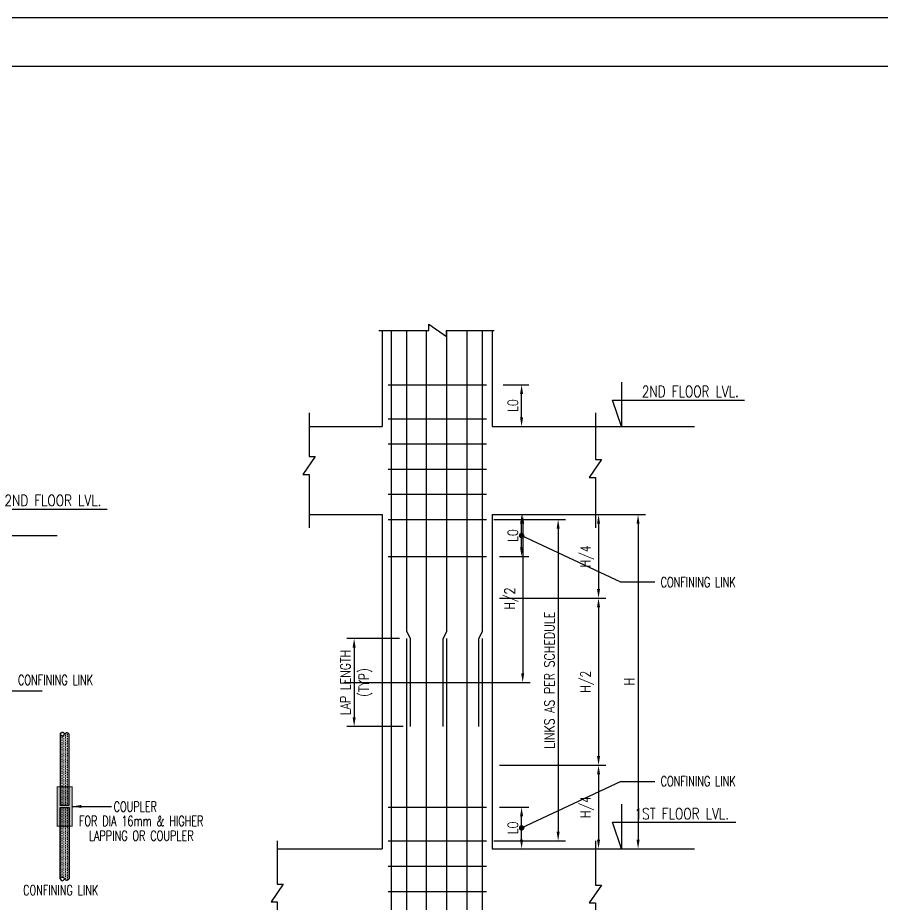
# Model space of a CAD drawing. Extents: x 324505 to 1272425, y -526289 to -156124.
# Drawn here: x 565109 to 588654, y -290422 to -266278 of the extents above; entities that cross this region are included whole.
import ezdxf
from ezdxf.enums import TextEntityAlignment as Align
from ezdxf.lldxf.tags import DXFTag

# ---------------------------------------------------------------- set-up
doc = ezdxf.new("R2010")
doc.units = 0
doc.header["$LTSCALE"] = 500
doc.header["$MEASUREMENT"] = 0
doc.header["$PDMODE"] = 35
doc.header["$PDSIZE"] = -15
doc.layers.get('DEFPOINTS').update_dxf_attribs({"color": 4})
for name, color, linetype in [('CEN', 8, 'CENTER'), ('DIM', 5, 'Continuous'), ('HACTH', 9, 'Continuous'), ('LINE CUT', 8, 'Continuous'), ('LINK', 2, 'Continuous'), ('REINFORCEMENT', 6, 'Continuous'), ('S-CONCRET LINE', 4, 'Continuous'), ('S-R.C.C. PILE CAP', 40, 'Continuous'), ('S-REINFORCEMENT', 6, 'Continuous'), ('S-TEXT-1', 4, 'Continuous'), ('s_TITILE', 9, 'Continuous'), ('TXT1', 2, 'Continuous')]:
    doc.layers.add(name, color=color, linetype=linetype)
doc.styles.add('ROMAND', font='simplex.shx')
doc.styles.add('ROMANS', font='simplex.shx', dxfattribs={"width": 0.8, "height": 275, "bigfont": 'bigfont.shx'})
tags = doc.linetypes.add('CENTER', pattern=[2, 1.25, -0.25, 0.25, -0.25]).pattern_tags.tags
tags[10:11] = [DXFTag(74, 4), DXFTag(75, 0), DXFTag(340, '0'), DXFTag(46, 1.0), DXFTag(50, 0.0), DXFTag(44, 0.0), DXFTag(45, 0.0)]
tags[8:9] = [DXFTag(74, 4), DXFTag(75, 0), DXFTag(340, '0'), DXFTag(46, 1.0), DXFTag(50, 0.0), DXFTag(44, 0.0), DXFTag(45, 0.0)]
tags[6:7] = [DXFTag(74, 4), DXFTag(75, 0), DXFTag(340, '0'), DXFTag(46, 1.0), DXFTag(50, 0.0), DXFTag(44, 0.0), DXFTag(45, 0.0)]
tags[4:5] = [DXFTag(74, 4), DXFTag(75, 0), DXFTag(340, '0'), DXFTag(46, 1.0), DXFTag(50, 0.0), DXFTag(44, 0.0), DXFTag(45, 0.0)]
doc.dimstyles.new('dim100', dxfattribs={"dimtxt": 250, "dimasz": 250, "dimexe": 200, "dimexo": 200, "dimgap": 100, "dimtad": 1, "dimdec": 0, "dimzin": 0, "dimdsep": 46, "dimtxsty": 'ROMANS', "dimcen": 0, "dimclrd": 5, "dimclre": 5, "dimclrt": 4, "dimadec": 0, "dimazin": 0, "dimtfac": 1, "dimtdec": 0, "dimtix": 1, "dimtofl": 0, "dimtmove": 2, "dimatfit": 3, "dimfxl": 0, "dimtolj": 1, "dimtzin": 0, "dimlwd": -1, "dimlwe": -1, "dimarcsym": 0})
doc.dimstyles.new('dim25', dxfattribs={"dimtxt": 250, "dimasz": 250, "dimexe": 200, "dimexo": 200, "dimgap": 100, "dimtad": 1, "dimdec": 0, "dimlfac": 0.25, "dimzin": 0, "dimdsep": 46, "dimtxsty": 'ROMANS', "dimcen": 0, "dimclrd": 5, "dimclre": 5, "dimclrt": 4, "dimadec": 0, "dimazin": 0, "dimtfac": 1, "dimtdec": 0, "dimtix": 1, "dimtofl": 0, "dimtmove": 2, "dimatfit": 3, "dimfxl": 0, "dimtolj": 1, "dimtzin": 0, "dimlwd": -1, "dimlwe": -1, "dimarcsym": 0})

# ---------------------------------------------------------------- blocks, each defined once
blk = doc.blocks.new('*D72')
at = {"layer": 'DEFPOINTS', "color": 0}
for p in [(579436, -279811), (579436, -288911), (582003, -288911)]:
    blk.add_point(p, dxfattribs=at)
at = {"layer": 'DIM', "color": 5}
for p, q in [((579636, -279811), (582203, -279811)), ((582003, -280061), (582003, -288661)), ((579636, -288911), (582203, -288911))]:
    blk.add_line(p, q, dxfattribs=at)
for points in [[(582045, -280061), (581962, -280061), (582003, -279811)], [(581962, -288661), (582045, -288661), (582003, -288911)]]:
    blk.add_solid(points, dxfattribs=at)
at = {"layer": 'DIM', "color": 4, "insert": (581766, -284361), "char_height": 275, "attachment_point": 5, "rotation": 90, "style": 'ROMANS'}
blk.add_mtext('\\A1;H', dxfattribs=at)
blk = doc.blocks.new('*D73')
at = {"layer": 'DEFPOINTS', "color": 0}
for p in [(577878, -279944), (577878, -288698), (579826, -288698)]:
    blk.add_point(p, dxfattribs=at)
at = {"layer": 'DIM', "color": 5}
for p, q in [((578078, -279944), (580026, -279944)), ((579826, -280194), (579826, -288448)), ((578078, -288698), (580026, -288698))]:
    blk.add_line(p, q, dxfattribs=at)
for points in [[(579868, -280194), (579785, -280194), (579826, -279944)], [(579785, -288448), (579868, -288448), (579826, -288698)]]:
    blk.add_solid(points, dxfattribs=at)
at = {"layer": 'DIM', "color": 4, "insert": (579589, -284321), "char_height": 275, "attachment_point": 5, "rotation": 90, "style": 'ROMANS'}
blk.add_mtext('\\A1;LINKS AS PER SCHEDULE', dxfattribs=at)
blk = doc.blocks.new('*D74')
at = {"layer": 'DEFPOINTS', "color": 0}
for p in [(578031, -279811), (578031, -284383), (578861, -284383)]:
    blk.add_point(p, dxfattribs=at)
at = {"layer": 'DIM', "color": 5}
for p, q in [((578231, -279811), (579061, -279811)), ((578861, -280061), (578861, -284133)), ((578231, -284383), (579061, -284383))]:
    blk.add_line(p, q, dxfattribs=at)
for points in [[(578903, -280061), (578820, -280061), (578861, -279811)], [(578820, -284133), (578903, -284133), (578861, -284383)]]:
    blk.add_solid(points, dxfattribs=at)
at = {"layer": 'DIM', "color": 4, "insert": (578552, -282097), "char_height": 275, "attachment_point": 5, "rotation": 90, "style": 'ROMANS'}
blk.add_mtext('\\A1;H/2', dxfattribs=at)
blk = doc.blocks.new('*D75')
at = {"layer": 'DEFPOINTS', "color": 0}
for p in [(575702, -283183), (574271, -285583), (575802, -285583)]:
    blk.add_point(p, dxfattribs=at)
at = {"layer": 'DIM', "color": 5}
for p, q in [((575502, -283183), (574071, -283183)), ((574271, -283433), (574271, -285333)), ((575602, -285583), (574071, -285583))]:
    blk.add_line(p, q, dxfattribs=at)
for points in [[(574312, -283433), (574229, -283433), (574271, -283183)], [(574229, -285333), (574312, -285333), (574271, -285583)]]:
    blk.add_solid(points, dxfattribs=at)
at = {"layer": 'DIM', "color": 4, "char_height": 275, "attachment_point": 5, "rotation": 90, "style": 'ROMANS'}
for s, insert in [('\\A1;LAP LENGTH', (574033, -284383)), ('(TYP)', (574580, -284383))]:
    blk.add_mtext(s, dxfattribs=dict(at, insert=insert))
blk = doc.blocks.new('*D85')
at = {"layer": 'DEFPOINTS', "color": 0}
for p in [(580232, -279811), (578031, -282086), (580927, -282086)]:
    blk.add_point(p, dxfattribs=at)
at = {"layer": 'DIM', "color": 5}
for p, q in [((580432, -279811), (581127, -279811)), ((580927, -280061), (580927, -281836)), ((578231, -282086), (581127, -282086))]:
    blk.add_line(p, q, dxfattribs=at)
for points in [[(580968, -280061), (580885, -280061), (580927, -279811)], [(580885, -281836), (580968, -281836), (580927, -282086)]]:
    blk.add_solid(points, dxfattribs=at)
at = {"layer": 'DIM', "color": 4, "insert": (580617, -280949), "char_height": 275, "attachment_point": 5, "rotation": 90, "style": 'ROMANS'}
blk.add_mtext('\\A1;H/4', dxfattribs=at)
blk = doc.blocks.new('*D86')
at = {"layer": 'DEFPOINTS', "color": 0}
for p in [(578031, -282086), (578031, -286636), (580927, -286636)]:
    blk.add_point(p, dxfattribs=at)
at = {"layer": 'DIM', "color": 5}
for p, q in [((578231, -282086), (581127, -282086)), ((580927, -282336), (580927, -286386)), ((578231, -286636), (581127, -286636))]:
    blk.add_line(p, q, dxfattribs=at)
for points in [[(580968, -282336), (580885, -282336), (580927, -282086)], [(580885, -286386), (580968, -286386), (580927, -286636)]]:
    blk.add_solid(points, dxfattribs=at)
at = {"layer": 'DIM', "color": 4, "insert": (580617, -284361), "char_height": 275, "attachment_point": 5, "rotation": 90, "style": 'ROMANS'}
blk.add_mtext('\\A1;H/2', dxfattribs=at)
blk = doc.blocks.new('*D87')
at = {"layer": 'DEFPOINTS', "color": 0}
for p in [(578031, -286636), (580384, -288911), (580927, -288911)]:
    blk.add_point(p, dxfattribs=at)
at = {"layer": 'DIM', "color": 5}
for p, q in [((578231, -286636), (581127, -286636)), ((580927, -286886), (580927, -288661)), ((580584, -288911), (581127, -288911))]:
    blk.add_line(p, q, dxfattribs=at)
for points in [[(580968, -286886), (580885, -286886), (580927, -286636)], [(580885, -288661), (580968, -288661), (580927, -288911)]]:
    blk.add_solid(points, dxfattribs=at)
at = {"layer": 'DIM', "color": 4, "insert": (580617, -287774), "char_height": 275, "attachment_point": 5, "rotation": 90, "style": 'ROMANS'}
blk.add_mtext('\\A1;H/4', dxfattribs=at)
blk = doc.blocks.new('*D1064')
at = {"layer": 'DEFPOINTS', "color": 0}
for p in [(578031, -287774), (578831, -287774), (578031, -288911)]:
    blk.add_point(p, dxfattribs=at)
at = {"layer": 'DIM', "color": 5}
for p, q in [((578231, -287774), (579031, -287774)), ((578831, -288661), (578831, -288024)), ((578231, -288911), (579031, -288911))]:
    blk.add_line(p, q, dxfattribs=at)
for points in [[(578872, -288024), (578789, -288024), (578831, -287774)], [(578789, -288661), (578872, -288661), (578831, -288911)]]:
    blk.add_solid(points, dxfattribs=at)
at = {"layer": 'DIM', "color": 4, "insert": (578593, -288342), "char_height": 275, "attachment_point": 5, "rotation": 90, "style": 'ROMANS'}
blk.add_mtext('\\A1;{L0}', dxfattribs=at)
blk = doc.blocks.new('*D1065')
at = {"layer": 'DEFPOINTS', "color": 0}
for p in [(578131, -279811), (578831, -279811), (578031, -280949)]:
    blk.add_point(p, dxfattribs=at)
at = {"layer": 'DIM', "color": 5}
for p, q in [((578331, -279811), (579031, -279811)), ((578831, -280699), (578831, -280061)), ((578231, -280949), (579031, -280949))]:
    blk.add_line(p, q, dxfattribs=at)
for points in [[(578872, -280061), (578789, -280061), (578831, -279811)], [(578789, -280699), (578872, -280699), (578831, -280949)]]:
    blk.add_solid(points, dxfattribs=at)
at = {"layer": 'DIM', "color": 4, "insert": (578593, -280380), "char_height": 275, "attachment_point": 5, "rotation": 90, "style": 'ROMANS'}
blk.add_mtext('\\A1;{L0}', dxfattribs=at)
blk = doc.blocks.new('*D1066')
at = {"layer": 'DEFPOINTS', "color": 0}
for p in [(578131, -276274), (578831, -276274), (578031, -277411)]:
    blk.add_point(p, dxfattribs=at)
at = {"layer": 'DIM', "color": 5}
for p, q in [((578331, -276274), (579031, -276274)), ((578831, -277161), (578831, -276524)), ((578231, -277411), (579031, -277411))]:
    blk.add_line(p, q, dxfattribs=at)
for points in [[(578872, -276524), (578789, -276524), (578831, -276274)], [(578789, -277161), (578872, -277161), (578831, -277411)]]:
    blk.add_solid(points, dxfattribs=at)
at = {"layer": 'DIM', "color": 4, "insert": (578593, -276842), "char_height": 275, "attachment_point": 5, "rotation": 90, "style": 'ROMANS'}
blk.add_mtext('\\A1;{L0}', dxfattribs=at)
blk = doc.blocks.new('zw$155A')
at = {"layer": 's_TITILE', "color": 7}
blk.add_lwpolyline([(0, 0), (88000, 0), (88000, 58000), (0, 58000)], close=True, dxfattribs=at)
at = {"layer": 's_TITILE', "color": 1}
blk.add_lwpolyline([(1300, 800), (78500, 800), (78500, 57200), (1300, 57200)], close=True, dxfattribs=at)

msp = doc.modelspace()

# ---------------------------------------------------------------- hatches: boundary and pattern name
at = {"layer": 'DIM'}
h = msp.add_hatch(color=253, dxfattribs=at)
h.dxf.hatch_style = 1
h.paths.add_polyline_path([(566179.771, -287221.318), (566179.771, -288293.519), (566593.995, -288293.519), (566593.995, -287221.318)])
at = {"layer": 'HACTH'}
h = msp.add_hatch(dxfattribs=at)
h.set_pattern_fill('DOTS', color=256, scale=750, angle=90, style=0)
h.set_pattern_definition([(90, (-167090.284, 68550.47), (-46.875, 23.4375), [0, -46.875])])
edge = h.paths.add_edge_path()
edge.add_line((566266.883, -287724.803), (566506.883, -287724.803))
edge.add_line((566506.883, -287724.803), (566506.883, -285785.143))
edge.add_spline(control_points=[(566506.883, -285785.143), (566483.423, -285764.466), (566440.762, -285726.869), (566382.499, -285789.466), (566319.122, -285860.633), (566283.222, -285808.753), (566266.883, -285785.143)], knot_values=[0, 0, 0, 0, 78.745242672, 143.190766965, 228.301876032, 299.388696094, 299.388696094, 299.388696094, 299.388696094], degree=3, periodic=0)
edge.add_line((566266.883, -285796.221), (566266.883, -287724.803))
h = msp.add_hatch(dxfattribs=at)
h.set_pattern_fill('DOTS', color=256, scale=750, angle=90, style=0)
h.set_pattern_definition([(90, (-167090.284, 68745.26), (-46.875, 23.4375), [0, -46.875])])
edge = h.paths.add_edge_path()
edge.add_line((566506.883, -287790.034), (566266.883, -287790.034))
edge.add_line((566266.883, -287790.034), (566266.883, -289729.694))
edge.add_spline(control_points=[(566266.883, -289729.694), (566283.222, -289706.084), (566319.122, -289654.204), (566382.499, -289725.371), (566440.762, -289787.968), (566483.423, -289750.371), (566506.883, -289729.694)], knot_values=[0, 0, 0, 0, 71.086820062, 156.197929129, 220.643453422, 299.388696094, 299.388696094, 299.388696094, 299.388696094], degree=3, periodic=0)
edge.add_line((566506.883, -289729.694), (566506.883, -287790.034))

# ---------------------------------------------------------------- linework, layer by layer
at = {"layer": 'CEN'}
msp.add_line((573985.943, -284383.309), (578455.943, -284383.309), dxfattribs=at)
at = {"layer": 'DIM', "color": 3, "linetype": 'Continuous'}
for p, q in [((580841.742, -277411.059), (583539.942, -277411.059)), ((563481.719, -280379.223), (566179.919, -280379.223)), ((580841.742, -288911.059), (583539.942, -288911.059))]:
    msp.add_line(p, q, dxfattribs=at)
at = {"layer": 'DIM'}
msp.add_lwpolyline([(574943.285, -274792.277), (576301.248, -274792.277), (576301.248, -274625.913), (576788.065, -274958.641), (576788.065, -274792.277), (578081.972, -274792.277)], dxfattribs=at)
at = {"layer": 'DIM', "color": 8}
for points in [[(573042.168, -277034.094), (573042.168, -278227.152), (573208.532, -278227.152), (572875.804, -278713.968), (573042.168, -278713.968), (573042.168, -280172.782)], [(580841.742, -277034.094), (580841.742, -278309.605), (581008.106, -278309.605), (580675.378, -278796.422), (580841.742, -278796.422), (580841.742, -280172.782)], [(572173.457, -288698.099), (572173.457, -289873.147), (572339.822, -289873.147), (572007.093, -290359.964), (572173.457, -290359.964), (572173.457, -291631.144)], [(580841.742, -288698.099), (580841.742, -289899.278), (581008.106, -289899.278), (580675.378, -290386.095), (580841.742, -290386.095), (580841.742, -291590.015)]]:
    msp.add_lwpolyline(points, dxfattribs=at)
at = {"layer": 'DIM', "color": 8, "const_width": 30}
msp.add_lwpolyline([(566179.771, -287221.318), (566593.995, -287221.318), (566593.995, -288293.519), (566179.771, -288293.519)], close=True, dxfattribs=at)
at = {"layer": 'LINE CUT'}
for points in [[(566266.883, -285785.143), (566283.222, -285761.532), (566319.122, -285709.652), (566363.988, -285760.033), (566386.883, -285785.143)], [(566266.883, -289729.694), (566283.222, -289753.305), (566319.122, -289805.185), (566363.988, -289754.804), (566386.883, -289729.694)]]:
    msp.add_open_spline(points, degree=3, knots=[0, 0, 0, 0, 1.184780346, 2.603298855, 2.603298855, 2.603298855, 2.603298855], dxfattribs=at)
for points in [[(566266.883, -285785.143), (566317.756, -285834.794), (566386.883, -285785.143), (566438.352, -285746.358), (566506.883, -285785.143)], [(566266.883, -289729.694), (566317.756, -289680.043), (566386.883, -289729.694), (566438.352, -289768.479), (566506.883, -289729.694)]]:
    msp.add_spline(points, degree=3, dxfattribs=at)
at = {"layer": 'LINK'}
for p, q in [((575197.817, -276273.559), (577878.363, -276273.559)), ((575197.817, -277197.897), (577878.363, -277197.897)), ((575197.817, -277883.897), (577878.363, -277883.897)), ((575197.817, -278569.897), (577878.363, -278569.897)), ((575197.817, -279255.897), (577878.363, -279255.897)), ((575197.817, -279944.443), (577878.363, -279944.443)), ((575197.817, -280948.559), (577878.363, -280948.559)), ((575197.817, -287773.559), (577878.363, -287773.559)), ((575197.817, -288697.897), (577878.363, -288697.897)), ((575197.817, -289383.897), (577878.363, -289383.897)), ((575197.817, -290069.897), (577878.363, -290069.897))]:
    msp.add_line(p, q, dxfattribs=at)
at = {"layer": 'REINFORCEMENT'}
for points in [[(566266.883, -285785.143), (566266.883, -287724.803), (566506.883, -287724.803), (566506.883, -285785.143)], [(566266.883, -289729.694), (566266.883, -287790.034), (566506.883, -287790.034), (566506.883, -289729.694)]]:
    msp.add_lwpolyline(points, dxfattribs=at)
at = {"layer": 'S-CONCRET LINE', "color": 130, "linetype": 'Continuous'}
for p, q in [((575030.555, -274785.035), (575030.555, -277411.059)), ((578030.555, -274785.035), (578030.555, -277411.059)), ((573042.168, -277411.059), (575030.555, -277411.059)), ((578030.555, -277411.059), (580841.742, -277411.059)), ((573042.168, -279811.059), (575030.555, -279811.059)), ((575030.555, -279811.059), (575030.555, -288911.059)), ((578030.555, -279811.059), (578030.555, -288911.059)), ((578030.555, -279811.059), (580841.742, -279811.059)), ((572173.457, -288911.059), (575030.555, -288911.059)), ((578030.555, -288911.059), (580841.742, -288911.059))]:
    msp.add_line(p, q, dxfattribs=at)
at = {"layer": 'S-REINFORCEMENT'}
for p, q in [((575290.555, -295711.059), (575290.555, -274785.035)), ((575702.331, -282997.309), (575702.331, -274785.035)), ((576240.748, -295711.059), (576240.748, -274785.035)), ((576795.574, -282997.309), (576795.574, -274785.035)), ((577348.186, -295711.059), (577348.186, -274785.035)), ((577770.555, -282997.309), (577770.555, -274785.035)), ((575802.331, -283183.309), (575702.331, -282997.309)), ((575702.331, -294047.589), (575702.331, -283183.309)), ((575802.331, -285583.309), (575802.331, -283183.309)), ((576695.574, -283183.309), (576795.574, -282997.309)), ((576695.574, -285583.309), (576695.574, -283183.309)), ((576795.574, -295861.059), (576795.574, -283183.309)), ((577670.555, -283183.309), (577770.555, -282997.309)), ((577670.555, -285583.309), (577670.555, -283183.309)), ((577770.555, -296257.154), (577770.555, -283183.309))]:
    msp.add_line(p, q, dxfattribs=at)
at = {"layer": 'TXT1'}
for points in [[(581548.294, -276198.824), (581548.294, -277411.059), (581302.749, -276689.349), (584903.223, -276689.349)], [(564188.271, -279166.988), (564188.271, -280379.223), (563942.726, -279657.513), (567543.2, -279657.513)], [(581548.294, -287698.824), (581548.294, -288911.059), (581302.749, -288189.349), (584668.223, -288189.349)]]:
    msp.add_lwpolyline(points, dxfattribs=at)

# ---------------------------------------------------------------- block references
at = {"xscale": 1.65719696969697, "yscale": 1.65719696969697, "zscale": 1.65719696969697}
msp.add_blockref('zw$155A', (458845.436, -362394.982), dxfattribs=at)

# ---------------------------------------------------------------- texts
at = {"layer": 'S-TEXT-1', "style": 'ROMANS', "width": 0.7}
for p in [(583639.149, -281650.66), (566138.576, -284315.378), (583639.149, -287071.459), (566279.126, -290039.623)]:
    msp.add_text('CONFINING LINK', height=275, dxfattribs=at).set_placement(p, align=Align.MIDDLE)
at = {"layer": 'S-TEXT-1', "linetype": 'ByBlock', "style": 'ROMANS', "width": 0.7}
for s, p in [('COUPLER', (568309.174, -287764.87)), ('FOR DIA 16mm & HIGHER', (568472.022, -288153.899)), ('LAPPING OR COUPLER', (568472.022, -288555.713))]:
    msp.add_text(s, height=275, dxfattribs=at).set_placement(p, align=Align.MIDDLE)
at = {"layer": 'TXT1', "style": 'ROMAND', "width": 0.8}
for s, p in [('2ND FLOOR LVL.', (583428.194, -276607.014)), ('2ND FLOOR LVL.', (566068.171, -279575.178)), ('1ST FLOOR LVL.', (583193.194, -288107.014))]:
    msp.add_text(s, height=300, dxfattribs=at).set_placement(p, align=Align.CENTER)

# ---------------------------------------------------------------- dimensions: what is measured, and where the dimension line sits
at = {"layer": 'DIM'}
for base, p1, p2, picture, middle in [((578830.791, -276273.559), (578030.555, -277411.059), (578130.555, -276273.559), '*D1066', (578593.291, -276842.309)), ((578830.791, -279811.059), (578030.555, -280948.559), (578130.555, -279811.059), '*D1065', (578593.291, -280379.809)), ((578830.791, -287773.559), (578030.555, -288911.059), (578030.555, -287773.559), '*D1064', (578593.291, -288342.309))]:
    dim = msp.add_linear_dim(base=base, p1=p1, p2=p2, angle=270, text='{L0}', dimstyle='dim25', override={"dimtxsty": 'ROMANS'}, dxfattribs=at)
    dim.commit()
    dim.dimension.update_dxf_attribs({"geometry": picture, "text_midpoint": middle})
for base, p1, p2, text, picture, middle in [((578861.19, -284383.309), (578030.555, -279811.059), (578030.555, -284383.309), 'H/2', '*D74', (578551.666, -282097.184)), ((580926.791, -282086.059), (580231.677, -279811.059), (578030.555, -282086.059), 'H/4', '*D85', (580617.267, -280948.559)), ((582003.267, -288911.059), (579436.149, -279811.059), (579436.149, -288911.059), 'H', '*D72', (581765.767, -284361.059)), ((579826.19, -288697.897), (577878.363, -279944.443), (577878.363, -288697.897), 'LINKS AS PER SCHEDULE', '*D73', (579588.69, -284321.17)), ((580926.791, -286636.059), (578030.555, -282086.059), (578030.555, -286636.059), 'H/2', '*D86', (580617.267, -284361.059)), ((574270.69, -285583.309), (575702.331, -283183.309), (575802.331, -285583.309), 'LAP LENGTH\\X(TYP)', '*D75', (574270.69, -284383.309)), ((580926.791, -288911.059), (578030.555, -286636.059), (580384.245, -288911.059), 'H/4', '*D87', (580617.267, -287773.559))]:
    dim = msp.add_linear_dim(base=base, p1=p1, p2=p2, angle=90, text=text, dimstyle='dim25', dxfattribs=at)
    dim.commit()
    dim.dimension.update_dxf_attribs({"geometry": picture, "text_midpoint": middle})

# ---------------------------------------------------------------- leaders
msp.add_leader([(566593.995, -287757.418), (567666.868, -287757.418)], dimstyle='dim25', dxfattribs=at)
at = {"layer": 'S-R.C.C. PILE CAP'}
for points in [[(578830.791, -280379.809), (581527.84, -281639.266), (582456.84, -281639.266)], [(561497.659, -283347.973), (564840.915, -284607.43), (565769.915, -284607.43)], [(578830.791, -288342.309), (581527.84, -287082.852), (582456.84, -287082.852)]]:
    msp.add_leader(points, dimstyle='dim100', override={"dimasz": 150, "dimtad": 0, "dimldrblk": 'Dot', "dimarcsym": 1}, dxfattribs=at)

doc.saveas('drawing.dxf')
